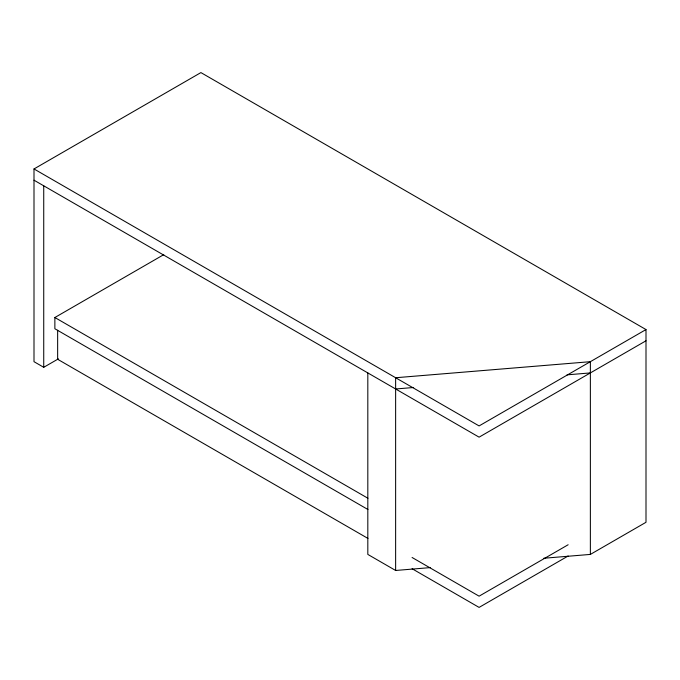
<?xml version="1.0" encoding="UTF-8"?>
<svg xmlns="http://www.w3.org/2000/svg" width="680" height="680" viewBox="0 0 680 680"><rect width="100%" height="100%" fill="white"/><g stroke="black" fill="none" stroke-linecap="round" stroke-linejoin="round"><path stroke-width="1.02" d="M58.412 358.836L43.733 367.302L34 361.683L34 168.954L200.906 72.59L646 329.562L646 522.291L590.367 554.413L543.796 558.255M367.931 509.507L54.867 328.754L54.867 317.517L163.752 254.651M646 329.562L479.094 425.926L34 168.954M646 340.799L479.094 437.163L34 180.191M568.14 544.756L479.094 596.173L412.08 557.481M568.14 556.002L479.094 607.41L412.08 568.718M395.632 388.986L413.627 387.498M567.077 374.841L590.367 372.921M367.82 372.921L367.82 554.413L395.632 570.469L430.559 567.587M54.867 317.517L367.931 498.262M367.957 538.433L57.647 359.278L57.647 330.259M590.367 554.413L590.367 361.683L395.632 377.74L395.632 570.469M43.733 185.819L43.733 367.302"/></g></svg>
